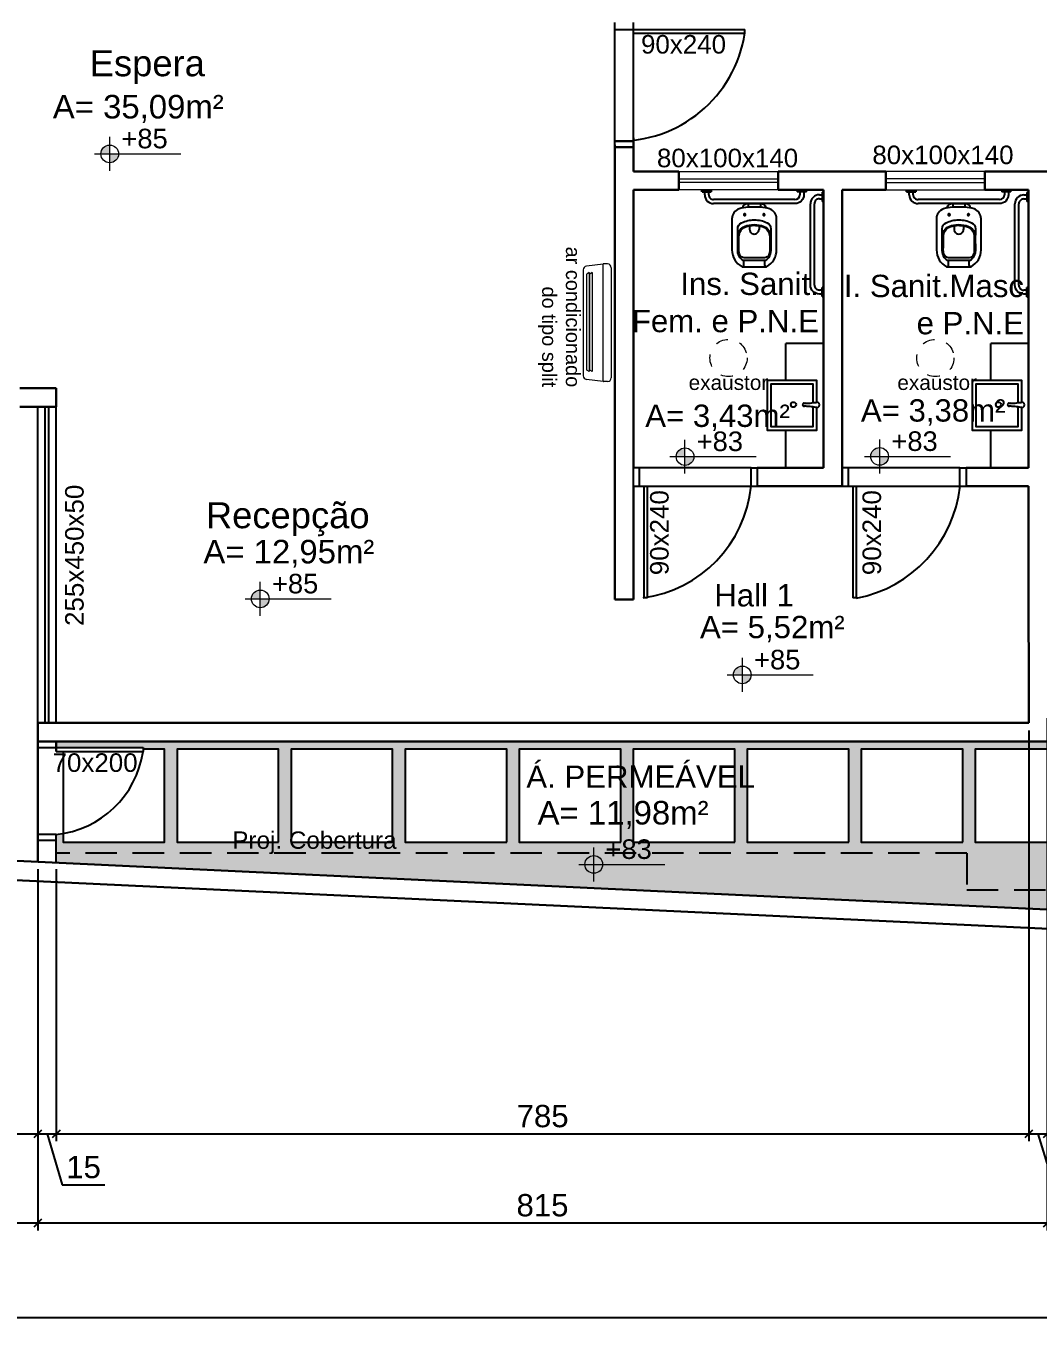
# Model space of a CAD drawing. Extents: x -165 to 197, y 154 to 653.
# Drawn here: x 105.27 to 113.43, y 471.07 to 481.55 of the extents above; entities that cross this region are included whole.
import ezdxf
from ezdxf.enums import TextEntityAlignment as Align

# ---------------------------------------------------------------- set-up
doc = ezdxf.new("R2010")
doc.units = 0
doc.header["$MEASUREMENT"] = 0
doc.header["$PDMODE"] = 3
doc.header["$PDSIZE"] = 0.1
for name, pattern in [('CONTINU', [0]), ('HIDDEN', [0.375, 0.25, -0.125]), ('HIDDEN2', [4.7625, 3.175, -1.5875])]:
    doc.linetypes.add(name, pattern=pattern)
doc.layers.get('0').update_dxf_attribs({"linetype": 'CONTINUOUS'})
doc.layers.get('DEFPOINTS').update_dxf_attribs({"linetype": 'CONTINUOUS'})
for name, color, linetype, lineweight in [('AIT-ESQUADRIA 34', 252, 'CONTINUOUS', 15), ('AIT-PAREDE', 4, 'CONTINUOUS', 30), ('COTA de NIVEL', 12, 'CONTINUOUS', 20), ('FININHA', 251, 'CONTINUOUS', 25), ('LAY-OUT', 251, 'CONTINUOUS', 25), ('LAYOUT', 251, 'CONTINUOUS', 25), ('projeção', 251, 'CONTINUOUS', 18), ('TEXTO-190', 190, 'CONTINUOUS', 20)]:
    doc.layers.add(name, color=color, linetype=linetype, lineweight=lineweight)
for name, color, linetype in [('AIT-PORTAS', 2, 'CONTINUOUS'), ('AIT-VEGETAÇÃO 25', 92, 'CONTINUOUS'), ('COTA', 1, 'CONTINUOUS'), ('COTA MODIF', 172, 'CONTINUOUS'), ('PROJECAO', 5, 'HIDDEN2'), ('TEXTO', 190, 'CONTINUOUS')]:
    doc.layers.add(name, color=color, linetype=linetype)
doc.styles.add('ARIAL', font='ARIAL.TTF', dxfattribs={"height": 0.18})
doc.styles.add('cota25', font='ARIAL.TTF', dxfattribs={"height": 0.06})
doc.dimstyles.new('Copy of ISO-25', dxfattribs={"dimtxt": 0.18, "dimasz": 0.06, "dimexe": 0.06, "dimexo": 0.06, "dimgap": 0.05, "dimtad": 1, "dimdec": 0, "dimlfac": 100, "dimdsep": 46, "dimtxsty": 'ARIAL', "dimblk1": 'OBLIQUE', "dimblk2": 'OBLIQUE', "dimsah": 1, "dimcen": 2.5, "dimdle": 0.06, "dimclrd": 256, "dimclre": 256, "dimclrt": 256, "dimadec": 0, "dimazin": 0, "dimtfac": 1, "dimtdec": 0, "dimtmove": 1, "dimatfit": 3, "dimldrblk": 'OBLIQUE', "dimfxl": 0, "dimtolj": 1, "dimtzin": 0, "dimlwd": -1, "dimlwe": -1, "dimarcsym": 0})

# ---------------------------------------------------------------- blocks, each defined once
blk = doc.blocks.new('P51_p')
for p, q in [((-0.094, -0.512), (0.094, -0.512)), ((0.084, -0.502), (0.084, -0.467)), ((0.094, -0.512), (0.084, -0.512))]:
    blk.add_line(p, q)
at = {"ltscale": 0.31}
blk.add_lwpolyline([(-0.093, -0.035, -0.378909), (-0.053, 0), (0.053, 0, -0.378909), (0.093, -0.035)], format="xyb", dxfattribs=at)
for points in [[(-0.04, 0, 0.414214), (-0.049, -0.009), (-0.049, -0.031)], [(0.04, 0, -0.414214), (0.049, -0.009), (0.049, -0.031)], [(0.084, -0.502, 0.407906), (0.094, -0.512, 0.131537), (0.099, -0.511, 0.273863), (0.18, -0.375), (0.18, -0.125, 0.319419), (0.123, -0.044, 0.074713), (0.05, -0.031, 0.017899), (-0.05, -0.031, 0.074713), (-0.123, -0.044, 0.319419), (-0.18, -0.125), (-0.18, -0.375, 0.273863), (-0.099, -0.511, 0.136488), (-0.094, -0.512, 0.402244), (-0.084, -0.502), (-0.084, -0.467, 0.337727), (-0.088, -0.461)], [(-0.133, -0.269, -0.305538), (-0.078, -0.186, -0.097448), (0, -0.171, -0.097448), (0.078, -0.186, -0.305538), (0.133, -0.269)]]:
    blk.add_lwpolyline(points, format="xyb")
for points in [[(-0.078, -0.084, 1), (-0.078, -0.099, 1)], [(0.078, -0.084, 1), (0.078, -0.099, 1)], [(0.103, -0.156, -0.295956), (0.134, -0.205, 0.008003), (0.134, -0.377, -0.219669), (0.099, -0.455, -0.1825), (0.081, -0.462), (-0.081, -0.462, -0.1825), (-0.099, -0.455, -0.21967), (-0.134, -0.377, 0.008003), (-0.134, -0.205, -0.295956), (-0.103, -0.156, -0.109342), (0, -0.133, -0.109342)], [(0.038, -0.181, -0.042994), (0.071, -0.19, -0.312272), (0.124, -0.268, 0.00507), (0.125, -0.377, -0.107996), (0.117, -0.416, -0.297508), (0.083, -0.438), (-0.083, -0.438, -0.297509), (-0.117, -0.416, -0.107996), (-0.125, -0.377, 0.00507), (-0.124, -0.268, -0.312272), (-0.071, -0.19, -0.091294), (0, -0.177, -0.048111)]]:
    blk.add_lwpolyline(points, format="xyb", close=True)
at = {"ltscale": 0.157552}
blk.add_lwpolyline([(-0.038, -0.181), (-0.038, -0.209, 1), (0.038, -0.209)], format="xyb", dxfattribs=at)
at = {"ltscale": 0.16334}
blk.add_lwpolyline([(0.038, -0.181), (0.038, -0.21)], dxfattribs=at)
blk.add_arc((0.09, -0.467), 0.00533, 105.3551, 180)
blk = doc.blocks.new('2305C_p')
at = {"linetype": 'CONTINU'}
for p, q in [((0.412, -0.074), (-0.244, -0.074)), ((0.452, -0.011), (0.452, -0.034))]:
    blk.add_line(p, q, dxfattribs=at)
for points in [[(-0.338, -0.011), (-0.338, 0), (-0.263, 0), (-0.263, -0.011)], [(0.505, -0.011), (0.505, 0), (0.431, 0), (0.431, -0.011)], [(-0.337, -0.011), (-0.263, -0.011)], [(-0.316, -0.034), (-0.316, -0.011)], [(-0.284, -0.034), (-0.284, -0.011)], [(0.505, -0.011), (0.431, -0.011)]]:
    blk.add_lwpolyline(points, dxfattribs=at)
for points in [[(-0.316, -0.034, 0.416988), (-0.244, -0.106)], [(0.484, -0.011), (0.484, -0.034, -0.414214), (0.412, -0.106), (0.079, -0.106), (-0.244, -0.106)]]:
    blk.add_lwpolyline(points, format="xyb", dxfattribs=at)
for centre, start, end in [((-0.244, -0.034), 179.9998, 270.1155), ((0.412, -0.034), 270, 360)]:
    blk.add_arc(centre, 0.04, start, end, dxfattribs=at)
blk = doc.blocks.new('CUBA QUA. 40cm')
at = {"layer": 'LAY-OUT'}
for p, q in [((639.742, 14.007), (639.743, 14.009)), ((639.743, 14.005), (639.742, 14.007)), ((639.743, 14.011), (639.743, 14.012)), ((639.743, 14.009), (639.743, 14.009)), ((639.743, 14.002), (639.743, 14.002)), ((639.744, 14.014), (639.745, 14.015)), ((639.745, 13.998), (639.744, 13.999)), ((639.746, 14.017), (639.746, 14.017)), ((639.746, 13.997), (639.746, 13.997)), ((639.747, 13.996), (639.747, 13.996)), ((639.748, 14.018), (639.748, 14.018)), ((639.752, 14.018), (639.753, 14.018)), ((639.754, 13.997), (639.752, 13.996)), ((639.752, 13.996), (639.752, 13.996)), ((639.753, 14.018), (639.754, 14.017)), ((639.754, 14.017), (639.754, 14.017)), ((639.754, 14.017), (639.755, 14.017)), ((639.756, 13.996), (639.754, 13.997)), ((639.754, 13.997), (639.754, 13.997)), ((639.756, 14.017), (639.756, 14.017)), ((639.756, 13.996), (639.756, 13.996)), ((639.758, 14.018), (639.758, 14.018)), ((639.758, 13.995), (639.758, 13.995)), ((639.761, 14.018), (639.763, 14.019)), ((639.763, 13.995), (639.761, 13.995)), ((639.763, 14.019), (639.769, 14.019)), ((639.768, 13.995), (639.763, 13.995)), ((639.775, 13.994), (639.768, 13.995)), ((639.769, 14.019), (639.776, 14.019)), ((639.784, 13.993), (639.775, 13.994)), ((639.776, 14.019), (639.784, 14.02)), ((639.784, 14.02), (639.792, 14.02)), ((639.792, 13.993), (639.784, 13.993)), ((639.792, 14.02), (639.802, 14.021)), ((639.802, 13.992), (639.792, 13.993)), ((639.802, 14.021), (639.815, 14.022)), ((639.814, 13.99), (639.802, 13.992)), ((639.827, 13.989), (639.814, 13.99)), ((639.815, 14.022), (639.828, 14.024)), ((639.837, 13.987), (639.827, 13.989)), ((639.828, 14.024), (639.837, 14.025)), ((639.837, 14.025), (639.848, 14.026)), ((639.848, 13.986), (639.837, 13.987)), ((639.848, 14.026), (639.856, 14.027)), ((639.856, 13.984), (639.848, 13.986))]:
    blk.add_line(p, q, dxfattribs=at)
for points in [[(639.856, 14.027), (639.856, 14.202), (639.456, 14.202), (639.456, 13.802), (639.856, 13.802), (639.856, 13.985)], [(639.826, 14.024), (639.826, 14.172), (639.486, 14.172), (639.486, 13.832), (639.826, 13.832), (639.826, 13.989)]]:
    blk.add_lwpolyline(points, dxfattribs=at)
blk.add_circle((639.668, 14.008), 0.0209, dxfattribs=at)
for centre, radius, start, end in [((639.757, 14.008), 0.0146, 159.1807, 164.1972), ((639.758, 14.007), 0.015, 164.1806, 174.4552), ((639.757, 14.006), 0.0147, 184.6276, 195.006), ((639.757, 14.005), 0.0146, 195.019, 199.9995), ((639.75, 14.011), 0.00701, 148.7578, 159.1795), ((639.75, 14.003), 0.00687, 200.0008, 210.5766), ((639.751, 14.012), 0.00716, 132.4881, 148.7917), ((639.751, 14.002), 0.00701, 210.5369, 227.0582), ((639.75, 14.013), 0.00548, 116.4847, 132.4805), ((639.75, 14.001), 0.00554, 227.0384, 242.8298), ((639.75, 14), 0.00495, 242.8246, 260.1139), ((639.75, 14.014), 0.00479, 98.6404, 116.4705), ((639.75, 14.014), 0.00461, 80.1072, 98.6409), ((639.75, 14), 0.00454, 260.1143, 278.9401), ((639.75, 14), 0.00495, 278.9431, 296.2272), ((639.75, 14.014), 0.00487, 62.553, 80.1151), ((640.12, 13.467), 0.66, 123.5309, 123.6357), ((639.757, 14.015), 0.00289, 102.0554, 123.5624), ((639.757, 13.998), 0.00293, 235.7925, 256.9976), ((639.761, 13.998), 0.0207, 99.0168, 102.056), ((639.761, 14.016), 0.0207, 256.9984, 260.0377), ((639.762, 13.999), 0.0199, 91.9728, 99.02), ((639.762, 14.015), 0.0196, 260.0346, 267.1922), ((639.856, 14.006), 0.0215, 270, 90)]:
    blk.add_arc(centre, radius, start, end, dxfattribs=at)
blk = doc.blocks.new('_OBLIQUE')
at = {"color": 0, "linetype": 'ByBlock'}
blk.add_line((-0.5, -0.5), (0.5, 0.5), dxfattribs=at)
blk = doc.blocks.new('*D281')
at = {"layer": 'COTA'}
for p, q in [((103.362, 474.841), (103.362, 472.552)), ((105.362, 474.747), (105.362, 472.552)), ((103.302, 472.612), (105.422, 472.612))]:
    blk.add_line(p, q, dxfattribs=at)
at = {"layer": 'DEFPOINTS', "color": 0}
for p in [(103.362, 474.901), (105.362, 474.807), (105.362, 472.612)]:
    blk.add_point(p, dxfattribs=at)
at = {"layer": 'COTA', "xscale": 0.06, "yscale": 0.06, "zscale": 0.06, "rotation": 180}
blk.add_blockref('_OBLIQUE', (103.362, 472.612), dxfattribs=at)
at = {"layer": 'COTA', "xscale": 0.06, "yscale": 0.06, "zscale": 0.06}
blk.add_blockref('_OBLIQUE', (105.362, 472.612), dxfattribs=at)
at = {"layer": 'COTA', "insert": (104.362, 472.754), "char_height": 0.18, "attachment_point": 5, "style": 'ARIAL'}
blk.add_mtext('\\A1;200', dxfattribs=at)
blk = doc.blocks.new('*D282')
at = {"layer": 'COTA'}
for p, q in [((105.362, 474.747), (105.362, 472.552)), ((105.512, 474.747), (105.512, 472.552)), ((105.302, 472.612), (105.572, 472.612)), ((105.437, 472.612), (105.56, 472.201)), ((105.56, 472.201), (105.903, 472.201))]:
    blk.add_line(p, q, dxfattribs=at)
at = {"layer": 'DEFPOINTS', "color": 0}
for p in [(105.362, 474.807), (105.512, 474.807), (105.512, 472.612)]:
    blk.add_point(p, dxfattribs=at)
at = {"layer": 'COTA', "xscale": 0.06, "yscale": 0.06, "zscale": 0.06, "rotation": 180}
blk.add_blockref('_OBLIQUE', (105.362, 472.612), dxfattribs=at)
at = {"layer": 'COTA', "xscale": 0.06, "yscale": 0.06, "zscale": 0.06}
blk.add_blockref('_OBLIQUE', (105.512, 472.612), dxfattribs=at)
at = {"layer": 'COTA', "insert": (105.732, 472.343), "char_height": 0.18, "attachment_point": 5, "style": 'ARIAL'}
blk.add_mtext('\\A1;15', dxfattribs=at)
blk = doc.blocks.new('*D283')
at = {"layer": 'COTA'}
for p, q in [((113.359, 475.866), (113.359, 472.552)), ((105.512, 474.747), (105.512, 472.552)), ((105.452, 472.612), (113.419, 472.612))]:
    blk.add_line(p, q, dxfattribs=at)
at = {"layer": 'DEFPOINTS', "color": 0}
for p in [(113.359, 475.926), (105.512, 474.807), (113.359, 472.612)]:
    blk.add_point(p, dxfattribs=at)
at = {"layer": 'COTA', "xscale": 0.06, "yscale": 0.06, "zscale": 0.06, "rotation": 180}
blk.add_blockref('_OBLIQUE', (105.512, 472.612), dxfattribs=at)
at = {"layer": 'COTA', "xscale": 0.06, "yscale": 0.06, "zscale": 0.06}
blk.add_blockref('_OBLIQUE', (113.359, 472.612), dxfattribs=at)
at = {"layer": 'COTA', "insert": (109.436, 472.754), "char_height": 0.18, "attachment_point": 5, "style": 'ARIAL'}
blk.add_mtext('\\A1;785', dxfattribs=at)
blk = doc.blocks.new('*D284')
at = {"layer": 'COTA'}
for p, q in [((113.507, 475.966), (113.507, 472.552)), ((113.359, 475.866), (113.359, 472.552)), ((113.299, 472.612), (113.567, 472.612)), ((113.433, 472.612), (113.557, 472.201)), ((113.557, 472.201), (113.899, 472.201))]:
    blk.add_line(p, q, dxfattribs=at)
at = {"layer": 'DEFPOINTS', "color": 0}
for p in [(113.507, 476.026), (113.359, 475.926), (113.507, 472.612)]:
    blk.add_point(p, dxfattribs=at)
at = {"layer": 'COTA', "xscale": 0.06, "yscale": 0.06, "zscale": 0.06, "rotation": 180}
blk.add_blockref('_OBLIQUE', (113.359, 472.612), dxfattribs=at)
at = {"layer": 'COTA', "xscale": 0.06, "yscale": 0.06, "zscale": 0.06}
blk.add_blockref('_OBLIQUE', (113.507, 472.612), dxfattribs=at)
at = {"layer": 'COTA', "insert": (113.728, 472.343), "char_height": 0.18, "attachment_point": 5, "style": 'ARIAL'}
blk.add_mtext('\\A1;15', dxfattribs=at)
blk = doc.blocks.new('*D296')
at = {"layer": 'COTA'}
for p, q in [((103.362, 472.552), (103.362, 471.833)), ((105.362, 472.552), (105.362, 471.833)), ((103.302, 471.893), (105.422, 471.893))]:
    blk.add_line(p, q, dxfattribs=at)
at = {"layer": 'DEFPOINTS', "color": 0}
for p in [(103.362, 472.612), (105.362, 472.612), (105.362, 471.893)]:
    blk.add_point(p, dxfattribs=at)
at = {"layer": 'COTA', "xscale": 0.06, "yscale": 0.06, "zscale": 0.06, "rotation": 180}
blk.add_blockref('_OBLIQUE', (103.362, 471.893), dxfattribs=at)
at = {"layer": 'COTA', "xscale": 0.06, "yscale": 0.06, "zscale": 0.06}
blk.add_blockref('_OBLIQUE', (105.362, 471.893), dxfattribs=at)
at = {"layer": 'COTA', "insert": (104.362, 472.035), "char_height": 0.18, "attachment_point": 5, "style": 'ARIAL'}
blk.add_mtext('\\A1;200', dxfattribs=at)
blk = doc.blocks.new('*D297')
at = {"layer": 'COTA'}
for p, q in [((105.362, 472.552), (105.362, 471.833)), ((113.507, 472.552), (113.507, 471.833)), ((105.302, 471.893), (113.567, 471.893))]:
    blk.add_line(p, q, dxfattribs=at)
at = {"layer": 'DEFPOINTS', "color": 0}
for p in [(105.362, 472.612), (113.507, 472.612), (113.507, 471.893)]:
    blk.add_point(p, dxfattribs=at)
at = {"layer": 'COTA', "xscale": 0.06, "yscale": 0.06, "zscale": 0.06, "rotation": 180}
blk.add_blockref('_OBLIQUE', (105.362, 471.893), dxfattribs=at)
at = {"layer": 'COTA', "xscale": 0.06, "yscale": 0.06, "zscale": 0.06}
blk.add_blockref('_OBLIQUE', (113.507, 471.893), dxfattribs=at)
at = {"layer": 'COTA', "insert": (109.435, 472.035), "char_height": 0.18, "attachment_point": 5, "style": 'ARIAL'}
blk.add_mtext('\\A1;815', dxfattribs=at)
blk = doc.blocks.new('*D300')
at = {"layer": 'COTA'}
for p, q in [((96.323, 471.833), (96.323, 471.07)), ((135.973, 471.833), (135.973, 471.07)), ((96.263, 471.13), (136.033, 471.13))]:
    blk.add_line(p, q, dxfattribs=at)
at = {"layer": 'DEFPOINTS', "color": 0}
for p in [(96.323, 471.893), (135.973, 471.893), (135.973, 471.13)]:
    blk.add_point(p, dxfattribs=at)
at = {"layer": 'COTA', "xscale": 0.06, "yscale": 0.06, "zscale": 0.06, "rotation": 180}
blk.add_blockref('_OBLIQUE', (96.323, 471.13), dxfattribs=at)
at = {"layer": 'COTA', "xscale": 0.06, "yscale": 0.06, "zscale": 0.06}
blk.add_blockref('_OBLIQUE', (135.973, 471.13), dxfattribs=at)
at = {"layer": 'COTA', "insert": (116.148, 471.272), "char_height": 0.18, "attachment_point": 5, "style": 'ARIAL'}
blk.add_mtext('\\A1;3965', dxfattribs=at)
blk = doc.blocks.new('ar cond. split')
at = {"lineweight": 0}
for p, q in [((-0.189, 0.3559), (-0.189, -0.3559)), ((-0.0556, 0.3949), (-0.1672, 0.3807)), ((-0.025, 0.3952), (-0.0524, 0.3952)), ((0, 0.3702), (0, -0.3702)), ((-0.149, 0.3368), (-0.1651, 0.3272)), ((-0.1286, 0.3368), (-0.1447, 0.3272)), ((-0.149, -0.3284), (-0.1651, -0.3189)), ((-0.1286, -0.3284), (-0.1447, -0.3189)), ((-0.0556, -0.3949), (-0.1672, -0.3807)), ((-0.025, -0.3948), (-0.0524, -0.3948)), ((-0.025, -0.3952), (-0.0524, -0.3952))]:
    blk.add_line(p, q, dxfattribs=at)
for points in [[(-0.0564, 0.3947), (-0.0564, -0.3948)], [(-0.1651, -0.3189), (-0.1651, 0.3272)], [(-0.149, 0.3368), (-0.149, -0.3284)], [(-0.1447, -0.3189), (-0.1447, 0.3272)], [(-0.1286, 0.3368), (-0.1286, -0.3284)]]:
    blk.add_lwpolyline(points, dxfattribs=at)
for centre, start, end in [((-0.164, 0.3559), 97.26865, 180), ((-0.0524, 0.3702), 90, 97.26865), ((-0.025, 0.3702), 0, 90), ((-0.164, -0.3559), 180, 262.73135), ((-0.0524, -0.3702), 262.73135, 270), ((-0.0524, -0.3702), 262.73135, 270), ((-0.025, -0.3702), 270, 0)]:
    blk.add_arc(centre, 0.025, start, end, dxfattribs=at)

msp = doc.modelspace()

# ---------------------------------------------------------------- hatches: boundary and pattern name
at = {"layer": 'AIT-VEGETAÇÃO 25'}
h = msp.add_hatch(dxfattribs=at)
h.set_pattern_fill('GRASS', color=256, scale=0.1, angle=-90, style=0)
h.set_pattern_definition([(360, (72.50787, -1.46317), (0.070710678, 0.070710678), [0.01875, -0.122671356]), (315, (72.50787, -1.46317), (0.070710678, 0.070710678), [0.01875, -0.08125]), (45, (72.50787, -1.46317), (-0.070710678, 0.070710678), [0.01875, -0.08125])])
h.paths.add_polyline_path([(110.166, 474.965), (110.166, 475.715), (110.986, 475.715), (110.986, 474.965)], flags=16)
h.paths.add_polyline_path([(111.086, 474.965), (111.086, 475.715), (111.906, 475.715), (111.906, 474.965)], flags=16)
h.paths.add_polyline_path([(110.066, 474.965), (109.246, 474.965), (109.246, 475.715), (110.066, 475.715)], flags=16)
h.paths.add_polyline_path([(112.006, 474.965), (112.006, 475.715), (112.826, 475.715), (112.826, 474.965)], flags=16)
h.paths.add_polyline_path([(109.146, 474.965), (108.326, 474.965), (108.326, 475.715), (109.146, 475.715)], flags=16)
h.paths.add_polyline_path([(112.926, 474.965), (112.926, 475.715), (113.746, 475.715), (113.746, 474.965)], flags=16)
h.paths.add_polyline_path([(108.226, 474.965), (107.406, 474.965), (107.406, 475.715), (108.226, 475.715)], flags=16)
h.paths.add_polyline_path([(107.306, 474.965), (106.486, 474.965), (106.486, 475.715), (107.306, 475.715)], flags=16)
edge = h.paths.add_edge_path()
edge.add_line((113.917, 474.965), (113.846, 474.965))
edge.add_line((113.846, 474.965), (113.846, 475.715))
edge.add_line((113.846, 475.715), (113.917, 475.715))
edge.add_line((113.917, 475.715), (113.917, 475.776))
edge.add_line((113.917, 475.776), (105.512, 475.776))
edge.add_line((105.512, 475.776), (105.512, 475.727))
edge.add_line((105.512, 475.727), (106.212, 475.727))
edge.add_line((106.212, 475.727), (106.212, 475.715))
edge.add_line((106.212, 475.715), (106.386, 475.715))
edge.add_line((106.386, 475.715), (106.386, 474.965))
edge.add_line((106.386, 474.965), (105.566, 474.965))
edge.add_line((105.566, 474.965), (105.566, 475.035))
edge.add_arc((105.432, 475.811), 0.788, 275.8223, 279.7474, ccw=False)
edge.add_line((105.512, 475.027), (105.512, 474.8))
edge.add_line((105.512, 474.8), (113.917, 474.403))
edge.add_line((113.917, 474.403), (113.917, 474.965))
at = {"layer": 'COTA de NIVEL', "linetype": 'Continuous'}
h = msp.add_hatch(color=256, dxfattribs=at)
h.paths.add_polyline_path([(105.943, 480.516), (105.943, 480.588, 0.414214), (105.871, 480.516)])
h.paths.add_polyline_path([(105.943, 480.516), (105.943, 480.445, 0.414214), (106.014, 480.516)])
h = msp.add_hatch(color=256, dxfattribs=at)
h.paths.add_polyline_path([(110.585, 478.074), (110.585, 478.146, 0.414214), (110.514, 478.074)])
h.paths.add_polyline_path([(110.585, 478.074), (110.585, 478.003, 0.414214), (110.656, 478.074)])
h = msp.add_hatch(color=256, dxfattribs=at)
h.paths.add_polyline_path([(112.155, 478.076), (112.155, 478.147, 0.414214), (112.084, 478.076)])
h.paths.add_polyline_path([(112.155, 478.076), (112.155, 478.005, 0.414214), (112.227, 478.076)])
h = msp.add_hatch(color=256, dxfattribs=at)
h.paths.add_polyline_path([(107.158, 476.927), (107.158, 476.999, 0.414214), (107.086, 476.927)])
h.paths.add_polyline_path([(107.158, 476.927), (107.158, 476.856, 0.414214), (107.229, 476.927)])
h = msp.add_hatch(color=256, dxfattribs=at)
h.paths.add_polyline_path([(111.047, 476.314), (111.047, 476.385, 0.414214), (110.976, 476.314)])
h.paths.add_polyline_path([(111.047, 476.314), (111.047, 476.243, 0.414214), (111.119, 476.314)])
h = msp.add_hatch(color=256, dxfattribs=at)
h.paths.add_polyline_path([(109.849, 474.785), (109.849, 474.856, 0.414214), (109.778, 474.785)])
h.paths.add_polyline_path([(109.849, 474.785), (109.849, 474.713, 0.414214), (109.92, 474.785)])

# ---------------------------------------------------------------- linework, layer by layer
at = {"layer": 'AIT-ESQUADRIA 34', "color": 9}
for p, q in [((110.536, 480.375), (111.336, 480.375)), ((113.005, 480.375), (112.205, 480.375)), ((110.536, 480.315), (111.336, 480.315)), ((111.336, 480.285), (110.536, 480.285)), ((111.336, 480.225), (110.536, 480.225)), ((113.005, 480.315), (112.205, 480.315)), ((112.205, 480.285), (113.005, 480.285)), ((112.205, 480.225), (113.005, 480.225))]:
    msp.add_line(p, q, dxfattribs=at)
at = {"layer": 'AIT-PAREDE', "ltscale": 10}
for p, q in [((110.168, 480.646), (110.168, 480.375)), ((110.018, 480.59), (110.018, 476.923)), ((110.536, 480.375), (110.168, 480.375)), ((110.536, 480.225), (110.536, 480.375)), ((111.336, 480.375), (112.205, 480.375)), ((111.336, 480.225), (111.336, 480.373)), ((112.205, 480.225), (112.205, 480.375)), ((113.005, 480.375), (115.72, 480.375)), ((113.005, 480.225), (113.005, 480.375)), ((110.168, 480.225), (110.168, 477.985)), ((110.536, 480.225), (110.168, 480.225)), ((111.336, 480.225), (111.703, 480.225)), ((111.703, 480.225), (111.703, 477.985)), ((111.853, 480.225), (111.853, 477.835)), ((111.853, 480.225), (112.205, 480.225)), ((113.357, 480.225), (113.005, 480.225)), ((105.218, 478.626), (105.512, 478.626)), ((105.512, 478.476), (105.218, 478.476)), ((105.512, 478.476), (105.512, 478.476)), ((111.703, 477.985), (111.168, 477.985)), ((113.357, 477.985), (112.853, 477.985)), ((110.168, 477.835), (110.168, 476.923)), ((111.853, 477.835), (111.168, 477.835)), ((113.357, 477.835), (112.853, 477.835)), ((113.359, 476.026), (113.359, 476.026)), ((113.359, 475.926), (113.359, 476.026))]:
    msp.add_line(p, q, dxfattribs=at)
at = {"layer": 'AIT-PAREDE'}
for p, q in [((110.168, 480.57), (110.018, 480.57)), ((110.018, 480.22), (110.018, 480.37)), ((113.357, 480.225), (113.357, 477.985)), ((105.512, 478.626), (105.365, 478.626)), ((105.512, 478.476), (105.512, 478.626)), ((113.357, 477.835), (113.357, 477.225)), ((113.358, 477.225), (113.357, 477.225)), ((113.357, 477.225), (113.359, 475.926)), ((113.358, 477.225), (113.357, 477.225)), ((113.357, 477.225), (113.359, 475.926)), ((110.168, 476.923), (110.018, 476.923)), ((113.359, 475.926), (105.362, 475.926)), ((105.362, 475.776), (105.362, 475.926)), ((105.362, 475.776), (105.934, 475.776)), ((110.712, 475.776), (105.362, 475.776)), ((111.373, 475.776), (110.712, 475.776)), ((114.507, 475.776), (111.373, 475.776)), ((110.249, 474.576), (96.323, 475.234))]:
    msp.add_line(p, q, dxfattribs=at)
for points in [[(135.973, 488.541), (135.973, 473.21), (96.323, 475.076), (96.323, 475.234)], [(135.973, 488.541), (135.973, 473.21), (96.323, 475.076), (96.323, 475.234)], [(119.673, 474.131), (110.249, 474.576)]]:
    msp.add_lwpolyline(points, dxfattribs=at)
at = {"layer": 'AIT-PORTAS', "color": 9}
for p, q in [((110.018, 481.52), (110.018, 481.575)), ((110.168, 481.49), (110.168, 481.575)), ((110.018, 481.52), (111.068, 481.52)), ((110.018, 480.57), (110.018, 481.52)), ((110.168, 481.49), (111.068, 481.49)), ((110.168, 480.62), (110.168, 481.49)), ((111.068, 481.49), (111.068, 481.52)), ((110.018, 480.669), (110.018, 480.719)), ((110.018, 480.62), (110.168, 480.62)), ((110.168, 480.62), (110.018, 480.62)), ((110.018, 480.57), (110.018, 480.62)), ((110.018, 480.595), (110.018, 480.62)), ((110.168, 480.626), (110.168, 480.62)), ((110.168, 480.57), (110.168, 480.62)), ((105.362, 475.926), (105.362, 478.476)), ((105.422, 475.926), (105.422, 478.476)), ((105.452, 475.926), (105.452, 478.476)), ((105.512, 475.926), (105.512, 478.476)), ((110.218, 477.985), (110.168, 477.985)), ((110.168, 477.834), (110.168, 477.985)), ((110.218, 477.985), (110.168, 477.985)), ((110.218, 477.835), (110.218, 477.985)), ((111.118, 477.985), (110.218, 477.985)), ((111.118, 477.835), (111.118, 477.985)), ((111.118, 477.985), (111.168, 477.985)), ((111.168, 477.985), (111.168, 477.835)), ((111.903, 477.985), (111.853, 477.985)), ((111.853, 477.835), (111.853, 477.985)), ((111.903, 477.985), (111.853, 477.985)), ((111.903, 477.835), (111.903, 477.985)), ((112.803, 477.985), (111.903, 477.985)), ((112.803, 477.835), (112.803, 477.985)), ((112.803, 477.985), (112.853, 477.985)), ((112.853, 477.985), (112.853, 477.835)), ((110.168, 477.835), (111.118, 477.835)), ((110.253, 477.834), (110.253, 476.934)), ((110.283, 476.934), (110.283, 477.835)), ((111.118, 477.835), (111.168, 477.835)), ((111.853, 477.835), (112.803, 477.835)), ((111.939, 477.834), (111.939, 476.934)), ((111.969, 476.934), (111.969, 477.835)), ((112.803, 477.835), (112.853, 477.835)), ((110.283, 476.934), (110.253, 476.934)), ((111.969, 476.934), (111.939, 476.934)), ((105.362, 475.727), (105.362, 475.776)), ((105.362, 475.776), (105.362, 475.727)), ((105.362, 475.776), (105.512, 475.776)), ((105.362, 475.776), (105.362, 474.807)), ((105.362, 475.727), (106.212, 475.727)), ((105.512, 475.776), (105.512, 475.697)), ((105.512, 475.776), (105.512, 475.726)), ((105.512, 475.697), (105.512, 475.776)), ((105.512, 475.776), (105.512, 475.697)), ((105.512, 475.697), (105.512, 475.727)), ((106.212, 475.727), (106.212, 475.697)), ((105.512, 475.697), (106.212, 475.697)), ((105.512, 475.027), (105.362, 475.027)), ((105.512, 474.977), (105.362, 474.977)), ((105.512, 474.977), (105.512, 475.027)), ((105.512, 474.8), (105.512, 474.977))]:
    msp.add_line(p, q, dxfattribs=at)
for centre, radius, start, end in [((110.055, 481.644), 1.024, 267.9014, 351.387), ((110.109, 477.94), 1.015, 277.8948, 354.0549), ((111.779, 477.947), 1.031, 280.6265, 353.7481), ((105.432, 475.811), 0.788, 275.8223, 351.6688)]:
    msp.add_arc(centre, radius, start, end, dxfattribs=at)
at = {"layer": 'COTA de NIVEL', "linetype": 'Continuous'}
for p, q in [((105.94, 480.653), (105.94, 480.38)), ((105.821, 480.516), (106.516, 480.516)), ((110.582, 478.211), (110.582, 477.938)), ((112.153, 478.213), (112.153, 477.939)), ((110.463, 478.074), (111.158, 478.074)), ((112.033, 478.076), (112.728, 478.076)), ((107.155, 477.064), (107.155, 476.791)), ((107.036, 476.927), (107.73, 476.927)), ((111.045, 476.451), (111.045, 476.177)), ((110.925, 476.314), (111.62, 476.314)), ((109.846, 474.921), (109.846, 474.648)), ((109.727, 474.785), (110.422, 474.785))]:
    msp.add_line(p, q, dxfattribs=at)
for centre in [(105.943, 480.516), (110.585, 478.074), (112.155, 478.076), (107.158, 476.927), (111.047, 476.314), (109.849, 474.785)]:
    msp.add_circle(centre, 0.0713, dxfattribs=at)
at = {"layer": 'FININHA'}
msp.add_line((105.362, 474.807), (105.362, 475.776), dxfattribs=at)
msp.add_lwpolyline([(105.566, 475.697), (105.566, 474.965), (106.386, 474.965), (106.386, 475.715), (106.212, 475.715)], dxfattribs=at)
for points in [[(107.306, 474.965), (107.306, 475.715), (106.486, 475.715), (106.486, 474.965)], [(108.226, 474.965), (108.226, 475.715), (107.406, 475.715), (107.406, 474.965)], [(109.146, 474.965), (109.146, 475.715), (108.326, 475.715), (108.326, 474.965)], [(110.066, 474.965), (110.066, 475.715), (109.246, 475.715), (109.246, 474.965)], [(110.986, 474.965), (110.986, 475.715), (110.166, 475.715), (110.166, 474.965)], [(111.906, 474.965), (111.906, 475.715), (111.086, 475.715), (111.086, 474.965)], [(112.826, 474.965), (112.826, 475.715), (112.006, 475.715), (112.006, 474.965)], [(113.746, 474.965), (113.746, 475.715), (112.926, 475.715), (112.926, 474.965)]]:
    msp.add_lwpolyline(points, close=True, dxfattribs=at)
at = {"layer": 'LAYOUT', "lineweight": -2, "ltscale": 0.01}
for p, q in [((111.703, 478.987), (111.398, 478.987)), ((111.398, 478.687), (111.398, 478.987)), ((113.357, 478.987), (113.053, 478.987)), ((113.053, 478.687), (113.053, 478.987)), ((111.398, 477.987), (111.398, 478.287)), ((113.053, 477.987), (113.053, 478.287)), ((111.399, 477.987), (111.399, 478.22)), ((113.053, 477.987), (113.053, 478.22))]:
    msp.add_line(p, q, dxfattribs=at)
at = {"layer": 'PROJECAO', "ltscale": 0.08}
for p, q in [((112.859, 474.877), (105.512, 474.877)), ((112.859, 474.877), (112.859, 474.581)), ((112.859, 474.581), (123.727, 474.581))]:
    msp.add_line(p, q, dxfattribs=at)
at = {"layer": 'projeção', "linetype": 'HIDDEN', "ltscale": 0.3}
for centre in [(110.936, 478.87), (112.605, 478.87)]:
    msp.add_circle(centre, 0.15, dxfattribs=at)

# ---------------------------------------------------------------- block references
at = {"layer": 'COTA MODIF', "xscale": 1.199999999999988, "yscale": 1.200000000000045, "zscale": 1.199999999999999}
msp.add_blockref('ar cond. split', (109.99, 479.154), dxfattribs=at)
at = {"layer": 'LAYOUT', "lineweight": -2, "ltscale": 0.01}
for name, p, rotation in [('2305C_p', (111.06, 480.221), 0.0078236767891669), ('2305C_p', (112.71, 480.221), 0.007564967797581501), ('P51_p', (111.144, 480.117), 0.0078236767891669), ('2305C_p', (111.703, 479.87), 270.0078236767891), ('P51_p', (112.794, 480.117), 0.007564967797581501), ('2305C_p', (113.353, 479.869), 270.0075649677976), ('CUBA QUA. 40cm', (-528.207, 464.443), 0.0038204847125866), ('CUBA QUA. 40cm', (-526.553, 464.443), 0.0038204847125866)]:
    msp.add_blockref(name, p, dxfattribs=dict(at, rotation=rotation))

# ---------------------------------------------------------------- texts
at = {"layer": 'COTA de NIVEL', "linetype": 'Continuous', "style": 'ARIAL'}
for s, p in [('+85', (106.411, 480.719, 823.468)), ('+83', (111.053, 478.277, 823.468)), ('+83', (112.624, 478.278, 823.468)), ('+85', (107.626, 477.129, 823.468)), ('+85', (111.516, 476.516, 823.468)), ('+83', (110.317, 474.987, 823.468))]:
    msp.add_text(s, height=0.1578, dxfattribs=at).set_placement(p, align=Align.TOP_RIGHT)
at = {"layer": 'COTA de NIVEL', "linetype": 'Continuous', "insert": (109.739, 478.634), "char_height": 0.115, "attachment_point": 3, "rotation": 270, "style": 'ARIAL'}
msp.add_mtext('ar condicionado\\Pdo tipo split', dxfattribs=at)
at = {"layer": 'TEXTO', "style": 'ARIAL'}
for s, p in [('90x240', (110.916, 481.475)), ('80x100x140', (111.498, 480.558)), ('80x100x140', (113.236, 480.583)), ('70x200', (106.168, 475.681))]:
    msp.add_text(s, height=0.1497, dxfattribs=at).set_placement(p, align=Align.TOP_RIGHT)
for s, p in [('255x450x50', (105.583, 477.848)), ('90x240', (110.303, 477.804)), ('90x240', (112.017, 477.804))]:
    msp.add_text(s, height=0.1497, rotation=90, dxfattribs=at).set_placement(p, align=Align.TOP_RIGHT)
at = {"layer": 'TEXTO', "width": 8.59791, "attachment_point": 3, "style": 'ARIAL'}
for s, insert, char_height in [('{\\fArial|b0|i0|c238|p34;A= }35{\\fArial|b0|i0|c238|p34;,}09{\\fArial|b0|i0|c238|p34;m²}', (106.863, 480.992), 0.19), ('{\\fArial|b0|i0|c238|p34;A= }12{\\fArial|b0|i0|c238|p34;,}95{\\fArial|b0|i0|c238|p34;m²}', (108.078, 477.403), 0.19), ('{\\fArial|b0|i0|c238|p34;A= }11{\\fArial|b0|i0|c238|p34;,}98{\\fArial|b0|i0|c238|p34;m²}', (110.775, 475.297), 0.19), ('Proj. Cobertura', (108.258, 475.051, -823.468), 0.14)]:
    msp.add_mtext(s, dxfattribs=dict(at, insert=insert, char_height=char_height))
at = {"layer": 'TEXTO-190', "char_height": 0.21, "attachment_point": 9, "style": 'cota25'}
for s, insert in [('Espera', (106.711, 481.079)), ('Recepção', (108.04, 477.432))]:
    msp.add_mtext(s, dxfattribs=dict(at, insert=insert))
at = {"layer": 'TEXTO-190', "attachment_point": 3, "rotation": 0.0038, "style": 'cota25'}
for s, insert, char_height in [('Ins. Sanit.\\PFem. e P.N.E', (111.665, 479.558), 0.18), ('I. Sanit.Masc \\Pe P.N.E', (113.32, 479.541), 0.18), ('exaustor', (111.257, 478.732), 0.12), ('exaustor', (112.941, 478.732), 0.12), ('{\\fArial|b0|i0|c238|p34;A= \\fArial|b0|i0|c186|p34;3,}3{\\fArial|b0|i0|c186|p34;8\\fArial|b0|i0|c238|p34;m²}', (113.171, 478.537), 0.18), ('A= 3,43m²', (111.431, 478.494), 0.18), ('{\\fArial|b0|i0|c204|p34;Hall} 1{\\fArial|b0|i0|c204|p34; }', (111.464, 477.046), 0.18), ('{\\fArial|b0|i0|c238|p34;A= }5{\\fArial|b0|i0|c238|p34;,}52{\\fArial|b0|i0|c238|p34;m²}', (111.873, 476.79), 0.18), ('Á. PERMEÁVEL ', (111.149, 475.583), 0.18)]:
    msp.add_mtext(s, dxfattribs=dict(at, insert=insert, char_height=char_height))

# ---------------------------------------------------------------- dimensions: what is measured, and where the dimension line sits
at = {"layer": 'COTA'}
for base, p1, p2, picture, middle in [((113.507, 472.612), (113.359, 475.926), (113.507, 476.026), '*D284', (113.607, 472.343)), ((113.359, 472.612), (105.512, 474.807), (113.359, 475.926), '*D283', (109.436, 472.754)), ((105.362, 472.612), (103.362, 474.901), (105.362, 474.807), '*D281', (104.362, 472.754)), ((105.512, 472.612), (105.362, 474.807), (105.512, 474.807), '*D282', (105.61, 472.343)), ((105.362, 471.893), (103.362, 472.612), (105.362, 472.612), '*D296', (104.362, 472.035)), ((113.5075, 471.8928), (105.3622, 472.6122), (113.5075, 472.6122), '*D297', (109.4349, 472.0347)), ((135.973, 471.13), (96.323, 471.893), (135.973, 471.893), '*D300', (116.148, 471.272))]:
    dim = msp.add_linear_dim(base=base, p1=p1, p2=p2, dimstyle='Copy of ISO-25', dxfattribs=at)
    dim.commit()
    dim.dimension.update_dxf_attribs({"geometry": picture, "text_midpoint": middle})

doc.saveas('drawing.dxf')
